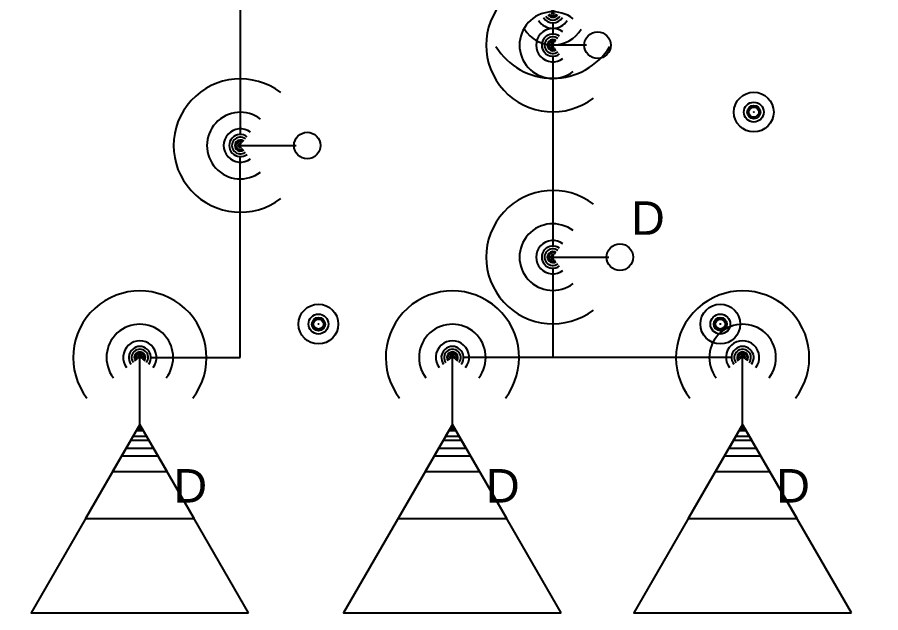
# Model space of a CAD drawing. Extents: x -17670 to 21732, y -105 to 1153.
# Drawn here: x -1451.9 to -1142.5, y -43.8 to 169.7 of the extents above; entities that cross this region are included whole.
import ezdxf

# ---------------------------------------------------------------- set-up
doc = ezdxf.new("R2010")
doc.units = 0
doc.header["$LTSCALE"] = 48
doc.header["$MEASUREMENT"] = 0
for name, color, linetype in [('F-SPRK-HEAD-N', 2, 'Continuous'), ('F-SPRK-HEAD-N @ 1 (1)', 2, 'Continuous'), ('F-SPRK-HEAD-N @ 1 (2)', 2, 'Continuous'), ('F-SPRK-HEAD-N @ 12', 2, 'Continuous'), ('F-SPRK-HEAD-N @ 128', 2, 'Continuous'), ('F-SPRK-HEAD-N @ 16', 2, 'Continuous'), ('F-SPRK-HEAD-N @ 192', 2, 'Continuous'), ('F-SPRK-HEAD-N @ 2', 2, 'Continuous'), ('F-SPRK-HEAD-N @ 24', 2, 'Continuous'), ('F-SPRK-HEAD-N @ 384', 2, 'Continuous'), ('F-SPRK-HEAD-N @ 4', 2, 'Continuous'), ('F-SPRK-HEAD-N @ 48', 2, 'Continuous'), ('F-SPRK-HEAD-N @ 64', 2, 'Continuous'), ('F-SPRK-HEAD-N @ 768', 2, 'Continuous'), ('F-SPRK-HEAD-N @ 8', 2, 'Continuous'), ('F-SPRK-HEAD-N @ 96', 2, 'Continuous'), ('F-SPRN-N', 1, 'Continuous'), ('F-SPRN-N @ 1 (1)', 1, 'Continuous'), ('F-SPRN-N @ 1 (2)', 1, 'Continuous'), ('F-SPRN-N @ 12', 1, 'Continuous'), ('F-SPRN-N @ 128', 1, 'Continuous'), ('F-SPRN-N @ 16', 1, 'Continuous'), ('F-SPRN-N @ 192', 1, 'Continuous'), ('F-SPRN-N @ 2', 1, 'Continuous'), ('F-SPRN-N @ 24', 1, 'Continuous'), ('F-SPRN-N @ 384', 1, 'Continuous'), ('F-SPRN-N @ 4', 1, 'Continuous'), ('F-SPRN-N @ 48', 1, 'Continuous'), ('F-SPRN-N @ 64', 1, 'Continuous'), ('F-SPRN-N @ 768', 1, 'Continuous'), ('F-SPRN-N @ 8', 1, 'Continuous'), ('F-SPRN-N @ 96', 1, 'Continuous')]:
    doc.layers.add(name, color=color, linetype=linetype)
doc.layers.add('G-ANNO-TEXT', color=70, linetype='Continuous', lineweight=0)
doc.styles.add('Arial', font='arial.ttf')

# ---------------------------------------------------------------- blocks, each defined once
blk = doc.blocks.new('*U27')
blk.add_circle((0, 0), 0.037109375)
blk = doc.blocks.new('*U1363')
at = {"layer": 'F-SPRK-HEAD-N @ 1 (1)'}
blk.add_blockref('*U27', (-1344.000000014936, 59.74280152299252), dxfattribs=at)
at = {"layer": 'F-SPRK-HEAD-N @ 1 (2)'}
blk.add_blockref('*U27', (-1344.000000014936, 59.74280152299252), dxfattribs=at)
at = {"layer": 'F-SPRK-HEAD-N @ 128', "xscale": 128, "yscale": 128, "zscale": 128}
blk.add_blockref('*U27', (-1492.000000014936, 123.7428015229925), dxfattribs=at)
at = {"layer": 'F-SPRK-HEAD-N @ 192', "xscale": 192, "yscale": 192, "zscale": 192}
blk.add_blockref('*U27', (-1344.000000014936, 59.74280152299252), dxfattribs=at)
at = {"layer": 'F-SPRK-HEAD-N @ 48', "xscale": 48, "yscale": 48, "zscale": 48}
blk.add_blockref('*U27', (-1344.000000014936, 59.74280152299252), dxfattribs=at)
at = {"layer": 'F-SPRK-HEAD-N @ 64', "xscale": 64, "yscale": 64, "zscale": 64}
blk.add_blockref('*U27', (-1344.000000014936, 59.74280152299252), dxfattribs=at)
at = {"layer": 'F-SPRK-HEAD-N @ 96', "xscale": 96, "yscale": 96, "zscale": 96}
blk.add_blockref('*U27', (-1344.000000014936, 59.74280152299252), dxfattribs=at)
blk = doc.blocks.new('*U1366')
at = {"layer": 'F-SPRK-HEAD-N @ 1 (1)'}
blk.add_blockref('*U27', (-1188.000000014936, 135.7428015229925), dxfattribs=at)
at = {"layer": 'F-SPRK-HEAD-N @ 1 (2)'}
blk.add_blockref('*U27', (-1188.000000014936, 135.7428015229925), dxfattribs=at)
at = {"layer": 'F-SPRK-HEAD-N @ 128', "xscale": 128, "yscale": 128, "zscale": 128}
blk.add_blockref('*U27', (-1236.000000014936, 83.74280152299252), dxfattribs=at)
at = {"layer": 'F-SPRK-HEAD-N @ 192', "xscale": 192, "yscale": 192, "zscale": 192}
blk.add_blockref('*U27', (-1188.000000014936, 135.7428015229925), dxfattribs=at)
at = {"layer": 'F-SPRK-HEAD-N @ 48', "xscale": 48, "yscale": 48, "zscale": 48}
blk.add_blockref('*U27', (-1188.000000014936, 135.7428015229925), dxfattribs=at)
at = {"layer": 'F-SPRK-HEAD-N @ 64', "xscale": 64, "yscale": 64, "zscale": 64}
blk.add_blockref('*U27', (-1188.000000014936, 135.7428015229925), dxfattribs=at)
at = {"layer": 'F-SPRK-HEAD-N @ 96', "xscale": 96, "yscale": 96, "zscale": 96}
blk.add_blockref('*U27', (-1188.000000014936, 135.7428015229925), dxfattribs=at)
blk = doc.blocks.new('*U1524')
at = {"layer": 'F-SPRK-HEAD-N @ 1 (1)'}
blk.add_blockref('*U27', (-1200.000000014936, 59.74280152299252), dxfattribs=at)
at = {"layer": 'F-SPRK-HEAD-N @ 1 (2)'}
blk.add_blockref('*U27', (-1200.000000014936, 59.74280152299252), dxfattribs=at)
at = {"layer": 'F-SPRK-HEAD-N @ 128', "xscale": 128, "yscale": 128, "zscale": 128}
blk.add_blockref('*U27', (-1348.000000014936, 123.7428015229925), dxfattribs=at)
at = {"layer": 'F-SPRK-HEAD-N @ 192', "xscale": 192, "yscale": 192, "zscale": 192}
blk.add_blockref('*U27', (-1200.000000014936, 59.74280152299252), dxfattribs=at)
at = {"layer": 'F-SPRK-HEAD-N @ 48', "xscale": 48, "yscale": 48, "zscale": 48}
blk.add_blockref('*U27', (-1200.000000014936, 59.74280152299252), dxfattribs=at)
at = {"layer": 'F-SPRK-HEAD-N @ 64', "xscale": 64, "yscale": 64, "zscale": 64}
blk.add_blockref('*U27', (-1200.000000014936, 59.74280152299252), dxfattribs=at)
at = {"layer": 'F-SPRK-HEAD-N @ 96', "xscale": 96, "yscale": 96, "zscale": 96}
blk.add_blockref('*U27', (-1200.000000014936, 59.74280152299252), dxfattribs=at)
blk = doc.blocks.new('*U1527')
at = {"layer": 'F-SPRK-HEAD-N @ 1 (1)'}
blk.add_blockref('*U27', (-1096.000000014936, 95.74280152299252), dxfattribs=at)
at = {"layer": 'F-SPRK-HEAD-N @ 1 (2)'}
blk.add_blockref('*U27', (-1096.000000014936, 95.74280152299252), dxfattribs=at)
at = {"layer": 'F-SPRK-HEAD-N @ 128', "xscale": 128, "yscale": 128, "zscale": 128}
blk.add_blockref('*U27', (-1244.000000014936, 159.7428015229925), dxfattribs=at)
at = {"layer": 'F-SPRK-HEAD-N @ 192', "xscale": 192, "yscale": 192, "zscale": 192}
blk.add_blockref('*U27', (-1096.000000014936, 95.74280152299252), dxfattribs=at)
at = {"layer": 'F-SPRK-HEAD-N @ 48', "xscale": 48, "yscale": 48, "zscale": 48}
blk.add_blockref('*U27', (-1096.000000014936, 95.74280152299252), dxfattribs=at)
at = {"layer": 'F-SPRK-HEAD-N @ 64', "xscale": 64, "yscale": 64, "zscale": 64}
blk.add_blockref('*U27', (-1096.000000014936, 95.74280152299252), dxfattribs=at)
at = {"layer": 'F-SPRK-HEAD-N @ 96', "xscale": 96, "yscale": 96, "zscale": 96}
blk.add_blockref('*U27', (-1096.000000014936, 95.74280152299252), dxfattribs=at)
blk = doc.blocks.new('*U12')
at = {"linetype": 'Continuous'}
blk.add_arc((0, 0), 0.03111555437015312, 232.5669694738212, 127.4330305261797, dxfattribs=at)
blk = doc.blocks.new('*U1550')
at = {"layer": 'F-SPRN-N @ 1 (1)', "rotation": 180}
blk.add_blockref('*U12', (-1260.000000014936, 159.7428015229925), dxfattribs=at)
at = {"layer": 'F-SPRN-N @ 1 (2)', "rotation": 180}
blk.add_blockref('*U12', (-1260.000000014936, 159.7428015229925), dxfattribs=at)
at = {"layer": 'F-SPRN-N @ 12', "xscale": 12, "yscale": 12, "zscale": 12, "rotation": 180}
blk.add_blockref('*U12', (-1260.000000014936, 159.7428015229925), dxfattribs=at)
at = {"layer": 'F-SPRN-N @ 128', "xscale": 128, "yscale": 128, "zscale": 128, "rotation": 180}
blk.add_blockref('*U12', (-1260.000000014936, 159.7428015229925), dxfattribs=at)
at = {"layer": 'F-SPRN-N @ 16', "xscale": 16, "yscale": 16, "zscale": 16, "rotation": 180}
blk.add_blockref('*U12', (-1260.000000014936, 159.7428015229925), dxfattribs=at)
at = {"layer": 'F-SPRN-N @ 192', "xscale": 192, "yscale": 192, "zscale": 192, "rotation": 180}
blk.add_blockref('*U12', (-1260.000000014936, 159.7428015229925), dxfattribs=at)
at = {"layer": 'F-SPRN-N @ 2', "xscale": 2, "yscale": 2, "zscale": 2, "rotation": 180}
blk.add_blockref('*U12', (-1260.000000014936, 159.7428015229925), dxfattribs=at)
at = {"layer": 'F-SPRN-N @ 24', "xscale": 24, "yscale": 24, "zscale": 24, "rotation": 180}
blk.add_blockref('*U12', (-1260.000000014936, 159.7428015229925), dxfattribs=at)
at = {"layer": 'F-SPRN-N @ 384', "xscale": 384, "yscale": 384, "zscale": 384, "rotation": 180}
blk.add_blockref('*U12', (-1260.000000014936, 159.7428015229925), dxfattribs=at)
at = {"layer": 'F-SPRN-N @ 4', "xscale": 4, "yscale": 4, "zscale": 4, "rotation": 180}
blk.add_blockref('*U12', (-1260.000000014936, 159.7428015229925), dxfattribs=at)
at = {"layer": 'F-SPRN-N @ 48', "xscale": 48, "yscale": 48, "zscale": 48, "rotation": 180}
blk.add_blockref('*U12', (-1260.000000014936, 159.7428015229925), dxfattribs=at)
at = {"layer": 'F-SPRN-N @ 64', "xscale": 64, "yscale": 64, "zscale": 64, "rotation": 180}
blk.add_blockref('*U12', (-1260.000000014936, 159.7428015229925), dxfattribs=at)
at = {"layer": 'F-SPRN-N @ 768', "xscale": 768, "yscale": 768, "zscale": 768, "rotation": 180}
blk.add_blockref('*U12', (-1260.000000014936, 159.7428015229925), dxfattribs=at)
at = {"layer": 'F-SPRN-N @ 8', "xscale": 8, "yscale": 8, "zscale": 8, "rotation": 180}
blk.add_blockref('*U12', (-1260.000000014936, 159.7428015229925), dxfattribs=at)
at = {"layer": 'F-SPRN-N @ 96', "xscale": 96, "yscale": 96, "zscale": 96, "rotation": 180}
blk.add_blockref('*U12', (-1260.000000014936, 159.7428015229925), dxfattribs=at)
blk = doc.blocks.new('*U1551')
at = {"layer": 'F-SPRN-N @ 1 (1)', "rotation": 180}
blk.add_blockref('*U12', (-1260.000000014936, 83.74280152299252), dxfattribs=at)
at = {"layer": 'F-SPRN-N @ 1 (2)', "rotation": 180}
blk.add_blockref('*U12', (-1260.000000014936, 83.74280152299252), dxfattribs=at)
at = {"layer": 'F-SPRN-N @ 12', "xscale": 12, "yscale": 12, "zscale": 12, "rotation": 180}
blk.add_blockref('*U12', (-1260.000000014936, 83.74280152299252), dxfattribs=at)
at = {"layer": 'F-SPRN-N @ 128', "xscale": 128, "yscale": 128, "zscale": 128, "rotation": 180}
blk.add_blockref('*U12', (-1260.000000014936, 83.74280152299252), dxfattribs=at)
at = {"layer": 'F-SPRN-N @ 16', "xscale": 16, "yscale": 16, "zscale": 16, "rotation": 180}
blk.add_blockref('*U12', (-1260.000000014936, 83.74280152299252), dxfattribs=at)
at = {"layer": 'F-SPRN-N @ 192', "xscale": 192, "yscale": 192, "zscale": 192, "rotation": 180}
blk.add_blockref('*U12', (-1260.000000014936, 83.74280152299252), dxfattribs=at)
at = {"layer": 'F-SPRN-N @ 2', "xscale": 2, "yscale": 2, "zscale": 2, "rotation": 180}
blk.add_blockref('*U12', (-1260.000000014936, 83.74280152299252), dxfattribs=at)
at = {"layer": 'F-SPRN-N @ 24', "xscale": 24, "yscale": 24, "zscale": 24, "rotation": 180}
blk.add_blockref('*U12', (-1260.000000014936, 83.74280152299252), dxfattribs=at)
at = {"layer": 'F-SPRN-N @ 384', "xscale": 384, "yscale": 384, "zscale": 384, "rotation": 180}
blk.add_blockref('*U12', (-1260.000000014936, 83.74280152299252), dxfattribs=at)
at = {"layer": 'F-SPRN-N @ 4', "xscale": 4, "yscale": 4, "zscale": 4, "rotation": 180}
blk.add_blockref('*U12', (-1260.000000014936, 83.74280152299252), dxfattribs=at)
at = {"layer": 'F-SPRN-N @ 48', "xscale": 48, "yscale": 48, "zscale": 48, "rotation": 180}
blk.add_blockref('*U12', (-1260.000000014936, 83.74280152299252), dxfattribs=at)
at = {"layer": 'F-SPRN-N @ 64', "xscale": 64, "yscale": 64, "zscale": 64, "rotation": 180}
blk.add_blockref('*U12', (-1260.000000014936, 83.74280152299252), dxfattribs=at)
at = {"layer": 'F-SPRN-N @ 768', "xscale": 768, "yscale": 768, "zscale": 768, "rotation": 180}
blk.add_blockref('*U12', (-1260.000000014936, 83.74280152299252), dxfattribs=at)
at = {"layer": 'F-SPRN-N @ 8', "xscale": 8, "yscale": 8, "zscale": 8, "rotation": 180}
blk.add_blockref('*U12', (-1260.000000014936, 83.74280152299252), dxfattribs=at)
at = {"layer": 'F-SPRN-N @ 96', "xscale": 96, "yscale": 96, "zscale": 96, "rotation": 180}
blk.add_blockref('*U12', (-1260.000000014936, 83.74280152299252), dxfattribs=at)
blk = doc.blocks.new('*U40')
for start, end in [(121.274325396742, 238.7256746032579), (301.4341766631704, 58.56582333682955)]:
    blk.add_arc((0, 0), 0.03111555437015312, start, end)
blk = doc.blocks.new('*U1552')
at = {"layer": 'F-SPRN-N @ 1 (1)', "rotation": 270}
blk.add_blockref('*U40', (-1260.000000014936, 171.7428015229925), dxfattribs=at)
at = {"layer": 'F-SPRN-N @ 1 (2)', "rotation": 270}
blk.add_blockref('*U40', (-1260.000000014936, 171.7428015229925), dxfattribs=at)
at = {"layer": 'F-SPRN-N @ 12', "xscale": 12, "yscale": 12, "zscale": 12, "rotation": 270}
blk.add_blockref('*U40', (-1260.000000014936, 171.7428015229925), dxfattribs=at)
at = {"layer": 'F-SPRN-N @ 128', "xscale": 128, "yscale": 128, "zscale": 128, "rotation": 270}
blk.add_blockref('*U40', (-1260.000000014936, 171.7428015229925), dxfattribs=at)
at = {"layer": 'F-SPRN-N @ 16', "xscale": 16, "yscale": 16, "zscale": 16, "rotation": 270}
blk.add_blockref('*U40', (-1260.000000014936, 171.7428015229925), dxfattribs=at)
at = {"layer": 'F-SPRN-N @ 192', "xscale": 192, "yscale": 192, "zscale": 192, "rotation": 270}
blk.add_blockref('*U40', (-1260.000000014936, 171.7428015229925), dxfattribs=at)
at = {"layer": 'F-SPRN-N @ 2', "xscale": 2, "yscale": 2, "zscale": 2, "rotation": 270}
blk.add_blockref('*U40', (-1260.000000014936, 171.7428015229925), dxfattribs=at)
at = {"layer": 'F-SPRN-N @ 24', "xscale": 24, "yscale": 24, "zscale": 24, "rotation": 270}
blk.add_blockref('*U40', (-1260.000000014936, 171.7428015229925), dxfattribs=at)
at = {"layer": 'F-SPRN-N @ 384', "xscale": 384, "yscale": 384, "zscale": 384, "rotation": 270}
blk.add_blockref('*U40', (-1260.000000014936, 171.7428015229925), dxfattribs=at)
at = {"layer": 'F-SPRN-N @ 4', "xscale": 4, "yscale": 4, "zscale": 4, "rotation": 270}
blk.add_blockref('*U40', (-1260.000000014936, 171.7428015229925), dxfattribs=at)
at = {"layer": 'F-SPRN-N @ 48', "xscale": 48, "yscale": 48, "zscale": 48, "rotation": 270}
blk.add_blockref('*U40', (-1260.000000014936, 171.7428015229925), dxfattribs=at)
at = {"layer": 'F-SPRN-N @ 64', "xscale": 64, "yscale": 64, "zscale": 64, "rotation": 270}
blk.add_blockref('*U40', (-1260.000000014936, 171.7428015229925), dxfattribs=at)
at = {"layer": 'F-SPRN-N @ 768', "xscale": 768, "yscale": 768, "zscale": 768, "rotation": 270}
blk.add_blockref('*U40', (-1260.000000014936, 171.7428015229925), dxfattribs=at)
at = {"layer": 'F-SPRN-N @ 8', "xscale": 8, "yscale": 8, "zscale": 8, "rotation": 270}
blk.add_blockref('*U40', (-1260.000000014936, 171.7428015229925), dxfattribs=at)
at = {"layer": 'F-SPRN-N @ 96', "xscale": 96, "yscale": 96, "zscale": 96, "rotation": 270}
blk.add_blockref('*U40', (-1260.000000014936, 171.7428015229925), dxfattribs=at)
blk = doc.blocks.new('*U1563')
at = {"layer": 'F-SPRN-N @ 1 (1)', "rotation": 180}
blk.add_blockref('*U12', (-1372.000000014936, 123.7428015229925), dxfattribs=at)
at = {"layer": 'F-SPRN-N @ 1 (2)', "rotation": 180}
blk.add_blockref('*U12', (-1372.000000014936, 123.7428015229925), dxfattribs=at)
at = {"layer": 'F-SPRN-N @ 12', "xscale": 12, "yscale": 12, "zscale": 12, "rotation": 180}
blk.add_blockref('*U12', (-1372.000000014936, 123.7428015229925), dxfattribs=at)
at = {"layer": 'F-SPRN-N @ 128', "xscale": 128, "yscale": 128, "zscale": 128, "rotation": 180}
blk.add_blockref('*U12', (-1372.000000014936, 123.7428015229925), dxfattribs=at)
at = {"layer": 'F-SPRN-N @ 16', "xscale": 16, "yscale": 16, "zscale": 16, "rotation": 180}
blk.add_blockref('*U12', (-1372.000000014936, 123.7428015229925), dxfattribs=at)
at = {"layer": 'F-SPRN-N @ 192', "xscale": 192, "yscale": 192, "zscale": 192, "rotation": 180}
blk.add_blockref('*U12', (-1372.000000014936, 123.7428015229925), dxfattribs=at)
at = {"layer": 'F-SPRN-N @ 2', "xscale": 2, "yscale": 2, "zscale": 2, "rotation": 180}
blk.add_blockref('*U12', (-1372.000000014936, 123.7428015229925), dxfattribs=at)
at = {"layer": 'F-SPRN-N @ 24', "xscale": 24, "yscale": 24, "zscale": 24, "rotation": 180}
blk.add_blockref('*U12', (-1372.000000014936, 123.7428015229925), dxfattribs=at)
at = {"layer": 'F-SPRN-N @ 384', "xscale": 384, "yscale": 384, "zscale": 384, "rotation": 180}
blk.add_blockref('*U12', (-1372.000000014936, 123.7428015229925), dxfattribs=at)
at = {"layer": 'F-SPRN-N @ 4', "xscale": 4, "yscale": 4, "zscale": 4, "rotation": 180}
blk.add_blockref('*U12', (-1372.000000014936, 123.7428015229925), dxfattribs=at)
at = {"layer": 'F-SPRN-N @ 48', "xscale": 48, "yscale": 48, "zscale": 48, "rotation": 180}
blk.add_blockref('*U12', (-1372.000000014936, 123.7428015229925), dxfattribs=at)
at = {"layer": 'F-SPRN-N @ 64', "xscale": 64, "yscale": 64, "zscale": 64, "rotation": 180}
blk.add_blockref('*U12', (-1372.000000014936, 123.7428015229925), dxfattribs=at)
at = {"layer": 'F-SPRN-N @ 768', "xscale": 768, "yscale": 768, "zscale": 768, "rotation": 180}
blk.add_blockref('*U12', (-1372.000000014936, 123.7428015229925), dxfattribs=at)
at = {"layer": 'F-SPRN-N @ 8', "xscale": 8, "yscale": 8, "zscale": 8, "rotation": 180}
blk.add_blockref('*U12', (-1372.000000014936, 123.7428015229925), dxfattribs=at)
at = {"layer": 'F-SPRN-N @ 96', "xscale": 96, "yscale": 96, "zscale": 96, "rotation": 180}
blk.add_blockref('*U12', (-1372.000000014936, 123.7428015229925), dxfattribs=at)
blk = doc.blocks.new('*U32')
blk.add_lwpolyline([(0.05074286410417864, -0.08788921875), (0, 0), (-0.05074286410417864, -0.08788921875)], close=True)
blk = doc.blocks.new('*U1605')
at = {"layer": 'F-SPRK-HEAD-N @ 1 (1)'}
blk.add_blockref('*U32', (-1408.000000014936, 23.74280152299252), dxfattribs=at)
at = {"layer": 'F-SPRK-HEAD-N @ 1 (2)'}
blk.add_blockref('*U32', (-1408.000000014936, 23.74280152299252), dxfattribs=at)
at = {"layer": 'F-SPRK-HEAD-N @ 12', "xscale": 12, "yscale": 12, "zscale": 12}
blk.add_blockref('*U32', (-1408.000000014936, 23.74280152299252), dxfattribs=at)
at = {"layer": 'F-SPRK-HEAD-N @ 128', "xscale": 128, "yscale": 128, "zscale": 128}
blk.add_blockref('*U32', (-1408.000000014936, 23.74280152299252), dxfattribs=at)
at = {"layer": 'F-SPRK-HEAD-N @ 16', "xscale": 16, "yscale": 16, "zscale": 16}
blk.add_blockref('*U32', (-1408.000000014936, 23.74280152299252), dxfattribs=at)
at = {"layer": 'F-SPRK-HEAD-N @ 192', "xscale": 192, "yscale": 192, "zscale": 192}
blk.add_blockref('*U32', (-1408.000000014936, 23.74280152299252), dxfattribs=at)
at = {"layer": 'F-SPRK-HEAD-N @ 2', "xscale": 2, "yscale": 2, "zscale": 2}
blk.add_blockref('*U32', (-1408.000000014936, 23.74280152299252), dxfattribs=at)
at = {"layer": 'F-SPRK-HEAD-N @ 24', "xscale": 24, "yscale": 24, "zscale": 24}
blk.add_blockref('*U32', (-1408.000000014936, 23.74280152299252), dxfattribs=at)
at = {"layer": 'F-SPRK-HEAD-N @ 384', "xscale": 384, "yscale": 384, "zscale": 384}
blk.add_blockref('*U32', (-1408.000000014936, 23.74280152299252), dxfattribs=at)
at = {"layer": 'F-SPRK-HEAD-N @ 4', "xscale": 4, "yscale": 4, "zscale": 4}
blk.add_blockref('*U32', (-1408.000000014936, 23.74280152299252), dxfattribs=at)
at = {"layer": 'F-SPRK-HEAD-N @ 48', "xscale": 48, "yscale": 48, "zscale": 48}
blk.add_blockref('*U32', (-1408.000000014936, 23.74280152299252), dxfattribs=at)
at = {"layer": 'F-SPRK-HEAD-N @ 64', "xscale": 64, "yscale": 64, "zscale": 64}
blk.add_blockref('*U32', (-1408.000000014936, 23.74280152299252), dxfattribs=at)
at = {"layer": 'F-SPRK-HEAD-N @ 768', "xscale": 768, "yscale": 768, "zscale": 768}
blk.add_blockref('*U32', (-1408.000000014936, 23.74280152299252), dxfattribs=at)
at = {"layer": 'F-SPRK-HEAD-N @ 8', "xscale": 8, "yscale": 8, "zscale": 8}
blk.add_blockref('*U32', (-1408.000000014936, 23.74280152299252), dxfattribs=at)
at = {"layer": 'F-SPRK-HEAD-N @ 96', "xscale": 96, "yscale": 96, "zscale": 96}
blk.add_blockref('*U32', (-1408.000000014936, 23.74280152299252), dxfattribs=at)
blk = doc.blocks.new('*U1606')
at = {"layer": 'F-SPRK-HEAD-N @ 1 (1)'}
blk.add_blockref('*U32', (-1296.000000014936, 23.74280152299252), dxfattribs=at)
at = {"layer": 'F-SPRK-HEAD-N @ 1 (2)'}
blk.add_blockref('*U32', (-1296.000000014936, 23.74280152299252), dxfattribs=at)
at = {"layer": 'F-SPRK-HEAD-N @ 12', "xscale": 12, "yscale": 12, "zscale": 12}
blk.add_blockref('*U32', (-1296.000000014936, 23.74280152299252), dxfattribs=at)
at = {"layer": 'F-SPRK-HEAD-N @ 128', "xscale": 128, "yscale": 128, "zscale": 128}
blk.add_blockref('*U32', (-1296.000000014936, 23.74280152299252), dxfattribs=at)
at = {"layer": 'F-SPRK-HEAD-N @ 16', "xscale": 16, "yscale": 16, "zscale": 16}
blk.add_blockref('*U32', (-1296.000000014936, 23.74280152299252), dxfattribs=at)
at = {"layer": 'F-SPRK-HEAD-N @ 192', "xscale": 192, "yscale": 192, "zscale": 192}
blk.add_blockref('*U32', (-1296.000000014936, 23.74280152299252), dxfattribs=at)
at = {"layer": 'F-SPRK-HEAD-N @ 2', "xscale": 2, "yscale": 2, "zscale": 2}
blk.add_blockref('*U32', (-1296.000000014936, 23.74280152299252), dxfattribs=at)
at = {"layer": 'F-SPRK-HEAD-N @ 24', "xscale": 24, "yscale": 24, "zscale": 24}
blk.add_blockref('*U32', (-1296.000000014936, 23.74280152299252), dxfattribs=at)
at = {"layer": 'F-SPRK-HEAD-N @ 384', "xscale": 384, "yscale": 384, "zscale": 384}
blk.add_blockref('*U32', (-1296.000000014936, 23.74280152299252), dxfattribs=at)
at = {"layer": 'F-SPRK-HEAD-N @ 4', "xscale": 4, "yscale": 4, "zscale": 4}
blk.add_blockref('*U32', (-1296.000000014936, 23.74280152299252), dxfattribs=at)
at = {"layer": 'F-SPRK-HEAD-N @ 48', "xscale": 48, "yscale": 48, "zscale": 48}
blk.add_blockref('*U32', (-1296.000000014936, 23.74280152299252), dxfattribs=at)
at = {"layer": 'F-SPRK-HEAD-N @ 64', "xscale": 64, "yscale": 64, "zscale": 64}
blk.add_blockref('*U32', (-1296.000000014936, 23.74280152299252), dxfattribs=at)
at = {"layer": 'F-SPRK-HEAD-N @ 768', "xscale": 768, "yscale": 768, "zscale": 768}
blk.add_blockref('*U32', (-1296.000000014936, 23.74280152299252), dxfattribs=at)
at = {"layer": 'F-SPRK-HEAD-N @ 8', "xscale": 8, "yscale": 8, "zscale": 8}
blk.add_blockref('*U32', (-1296.000000014936, 23.74280152299252), dxfattribs=at)
at = {"layer": 'F-SPRK-HEAD-N @ 96', "xscale": 96, "yscale": 96, "zscale": 96}
blk.add_blockref('*U32', (-1296.000000014936, 23.74280152299252), dxfattribs=at)
blk = doc.blocks.new('*U1607')
at = {"layer": 'F-SPRK-HEAD-N @ 1 (1)'}
blk.add_blockref('*U32', (-1192.000000014936, 23.74280152299252), dxfattribs=at)
at = {"layer": 'F-SPRK-HEAD-N @ 1 (2)'}
blk.add_blockref('*U32', (-1192.000000014936, 23.74280152299252), dxfattribs=at)
at = {"layer": 'F-SPRK-HEAD-N @ 12', "xscale": 12, "yscale": 12, "zscale": 12}
blk.add_blockref('*U32', (-1192.000000014936, 23.74280152299252), dxfattribs=at)
at = {"layer": 'F-SPRK-HEAD-N @ 128', "xscale": 128, "yscale": 128, "zscale": 128}
blk.add_blockref('*U32', (-1192.000000014936, 23.74280152299252), dxfattribs=at)
at = {"layer": 'F-SPRK-HEAD-N @ 16', "xscale": 16, "yscale": 16, "zscale": 16}
blk.add_blockref('*U32', (-1192.000000014936, 23.74280152299252), dxfattribs=at)
at = {"layer": 'F-SPRK-HEAD-N @ 192', "xscale": 192, "yscale": 192, "zscale": 192}
blk.add_blockref('*U32', (-1192.000000014936, 23.74280152299252), dxfattribs=at)
at = {"layer": 'F-SPRK-HEAD-N @ 2', "xscale": 2, "yscale": 2, "zscale": 2}
blk.add_blockref('*U32', (-1192.000000014936, 23.74280152299252), dxfattribs=at)
at = {"layer": 'F-SPRK-HEAD-N @ 24', "xscale": 24, "yscale": 24, "zscale": 24}
blk.add_blockref('*U32', (-1192.000000014936, 23.74280152299252), dxfattribs=at)
at = {"layer": 'F-SPRK-HEAD-N @ 384', "xscale": 384, "yscale": 384, "zscale": 384}
blk.add_blockref('*U32', (-1192.000000014936, 23.74280152299252), dxfattribs=at)
at = {"layer": 'F-SPRK-HEAD-N @ 4', "xscale": 4, "yscale": 4, "zscale": 4}
blk.add_blockref('*U32', (-1192.000000014936, 23.74280152299252), dxfattribs=at)
at = {"layer": 'F-SPRK-HEAD-N @ 48', "xscale": 48, "yscale": 48, "zscale": 48}
blk.add_blockref('*U32', (-1192.000000014936, 23.74280152299252), dxfattribs=at)
at = {"layer": 'F-SPRK-HEAD-N @ 64', "xscale": 64, "yscale": 64, "zscale": 64}
blk.add_blockref('*U32', (-1192.000000014936, 23.74280152299252), dxfattribs=at)
at = {"layer": 'F-SPRK-HEAD-N @ 768', "xscale": 768, "yscale": 768, "zscale": 768}
blk.add_blockref('*U32', (-1192.000000014936, 23.74280152299252), dxfattribs=at)
at = {"layer": 'F-SPRK-HEAD-N @ 8', "xscale": 8, "yscale": 8, "zscale": 8}
blk.add_blockref('*U32', (-1192.000000014936, 23.74280152299252), dxfattribs=at)
at = {"layer": 'F-SPRK-HEAD-N @ 96', "xscale": 96, "yscale": 96, "zscale": 96}
blk.add_blockref('*U32', (-1192.000000014936, 23.74280152299252), dxfattribs=at)
blk = doc.blocks.new('*U1609')
at = {"layer": 'F-SPRN-N @ 1 (1)', "rotation": 89.99999999999999}
blk.add_blockref('*U12', (-1296.000000014936, 47.74280152299252), dxfattribs=at)
at = {"layer": 'F-SPRN-N @ 1 (2)', "rotation": 89.99999999999999}
blk.add_blockref('*U12', (-1296.000000014936, 47.74280152299252), dxfattribs=at)
at = {"layer": 'F-SPRN-N @ 12', "xscale": 12, "yscale": 12, "zscale": 12, "rotation": 89.99999999999999}
blk.add_blockref('*U12', (-1296.000000014936, 47.74280152299252), dxfattribs=at)
at = {"layer": 'F-SPRN-N @ 128', "xscale": 128, "yscale": 128, "zscale": 128, "rotation": 89.99999999999999}
blk.add_blockref('*U12', (-1296.000000014936, 47.74280152299252), dxfattribs=at)
at = {"layer": 'F-SPRN-N @ 16', "xscale": 16, "yscale": 16, "zscale": 16, "rotation": 89.99999999999999}
blk.add_blockref('*U12', (-1296.000000014936, 47.74280152299252), dxfattribs=at)
at = {"layer": 'F-SPRN-N @ 192', "xscale": 192, "yscale": 192, "zscale": 192, "rotation": 89.99999999999999}
blk.add_blockref('*U12', (-1296.000000014936, 47.74280152299252), dxfattribs=at)
at = {"layer": 'F-SPRN-N @ 2', "xscale": 2, "yscale": 2, "zscale": 2, "rotation": 89.99999999999999}
blk.add_blockref('*U12', (-1296.000000014936, 47.74280152299252), dxfattribs=at)
at = {"layer": 'F-SPRN-N @ 24', "xscale": 24, "yscale": 24, "zscale": 24, "rotation": 89.99999999999999}
blk.add_blockref('*U12', (-1296.000000014936, 47.74280152299252), dxfattribs=at)
at = {"layer": 'F-SPRN-N @ 384', "xscale": 384, "yscale": 384, "zscale": 384, "rotation": 89.99999999999999}
blk.add_blockref('*U12', (-1296.000000014936, 47.74280152299252), dxfattribs=at)
at = {"layer": 'F-SPRN-N @ 4', "xscale": 4, "yscale": 4, "zscale": 4, "rotation": 89.99999999999999}
blk.add_blockref('*U12', (-1296.000000014936, 47.74280152299252), dxfattribs=at)
at = {"layer": 'F-SPRN-N @ 48', "xscale": 48, "yscale": 48, "zscale": 48, "rotation": 89.99999999999999}
blk.add_blockref('*U12', (-1296.000000014936, 47.74280152299252), dxfattribs=at)
at = {"layer": 'F-SPRN-N @ 64', "xscale": 64, "yscale": 64, "zscale": 64, "rotation": 89.99999999999999}
blk.add_blockref('*U12', (-1296.000000014936, 47.74280152299252), dxfattribs=at)
at = {"layer": 'F-SPRN-N @ 768', "xscale": 768, "yscale": 768, "zscale": 768, "rotation": 89.99999999999999}
blk.add_blockref('*U12', (-1296.000000014936, 47.74280152299252), dxfattribs=at)
at = {"layer": 'F-SPRN-N @ 8', "xscale": 8, "yscale": 8, "zscale": 8, "rotation": 89.99999999999999}
blk.add_blockref('*U12', (-1296.000000014936, 47.74280152299252), dxfattribs=at)
at = {"layer": 'F-SPRN-N @ 96', "xscale": 96, "yscale": 96, "zscale": 96, "rotation": 89.99999999999999}
blk.add_blockref('*U12', (-1296.000000014936, 47.74280152299252), dxfattribs=at)
blk = doc.blocks.new('*U1610')
at = {"layer": 'F-SPRN-N @ 1 (1)', "rotation": 89.99999999999999}
blk.add_blockref('*U12', (-1408.000000014936, 47.74280152299252), dxfattribs=at)
at = {"layer": 'F-SPRN-N @ 1 (2)', "rotation": 89.99999999999999}
blk.add_blockref('*U12', (-1408.000000014936, 47.74280152299252), dxfattribs=at)
at = {"layer": 'F-SPRN-N @ 12', "xscale": 12, "yscale": 12, "zscale": 12, "rotation": 89.99999999999999}
blk.add_blockref('*U12', (-1408.000000014936, 47.74280152299252), dxfattribs=at)
at = {"layer": 'F-SPRN-N @ 128', "xscale": 128, "yscale": 128, "zscale": 128, "rotation": 89.99999999999999}
blk.add_blockref('*U12', (-1408.000000014936, 47.74280152299252), dxfattribs=at)
at = {"layer": 'F-SPRN-N @ 16', "xscale": 16, "yscale": 16, "zscale": 16, "rotation": 89.99999999999999}
blk.add_blockref('*U12', (-1408.000000014936, 47.74280152299252), dxfattribs=at)
at = {"layer": 'F-SPRN-N @ 192', "xscale": 192, "yscale": 192, "zscale": 192, "rotation": 89.99999999999999}
blk.add_blockref('*U12', (-1408.000000014936, 47.74280152299252), dxfattribs=at)
at = {"layer": 'F-SPRN-N @ 2', "xscale": 2, "yscale": 2, "zscale": 2, "rotation": 89.99999999999999}
blk.add_blockref('*U12', (-1408.000000014936, 47.74280152299252), dxfattribs=at)
at = {"layer": 'F-SPRN-N @ 24', "xscale": 24, "yscale": 24, "zscale": 24, "rotation": 89.99999999999999}
blk.add_blockref('*U12', (-1408.000000014936, 47.74280152299252), dxfattribs=at)
at = {"layer": 'F-SPRN-N @ 384', "xscale": 384, "yscale": 384, "zscale": 384, "rotation": 89.99999999999999}
blk.add_blockref('*U12', (-1408.000000014936, 47.74280152299252), dxfattribs=at)
at = {"layer": 'F-SPRN-N @ 4', "xscale": 4, "yscale": 4, "zscale": 4, "rotation": 89.99999999999999}
blk.add_blockref('*U12', (-1408.000000014936, 47.74280152299252), dxfattribs=at)
at = {"layer": 'F-SPRN-N @ 48', "xscale": 48, "yscale": 48, "zscale": 48, "rotation": 89.99999999999999}
blk.add_blockref('*U12', (-1408.000000014936, 47.74280152299252), dxfattribs=at)
at = {"layer": 'F-SPRN-N @ 64', "xscale": 64, "yscale": 64, "zscale": 64, "rotation": 89.99999999999999}
blk.add_blockref('*U12', (-1408.000000014936, 47.74280152299252), dxfattribs=at)
at = {"layer": 'F-SPRN-N @ 768', "xscale": 768, "yscale": 768, "zscale": 768, "rotation": 89.99999999999999}
blk.add_blockref('*U12', (-1408.000000014936, 47.74280152299252), dxfattribs=at)
at = {"layer": 'F-SPRN-N @ 8', "xscale": 8, "yscale": 8, "zscale": 8, "rotation": 89.99999999999999}
blk.add_blockref('*U12', (-1408.000000014936, 47.74280152299252), dxfattribs=at)
at = {"layer": 'F-SPRN-N @ 96', "xscale": 96, "yscale": 96, "zscale": 96, "rotation": 89.99999999999999}
blk.add_blockref('*U12', (-1408.000000014936, 47.74280152299252), dxfattribs=at)
blk = doc.blocks.new('*U1611')
at = {"layer": 'F-SPRN-N @ 1 (1)', "rotation": 89.99999999999999}
blk.add_blockref('*U12', (-1192.000000014936, 47.74280152299252), dxfattribs=at)
at = {"layer": 'F-SPRN-N @ 1 (2)', "rotation": 89.99999999999999}
blk.add_blockref('*U12', (-1192.000000014936, 47.74280152299252), dxfattribs=at)
at = {"layer": 'F-SPRN-N @ 12', "xscale": 12, "yscale": 12, "zscale": 12, "rotation": 89.99999999999999}
blk.add_blockref('*U12', (-1192.000000014936, 47.74280152299252), dxfattribs=at)
at = {"layer": 'F-SPRN-N @ 128', "xscale": 128, "yscale": 128, "zscale": 128, "rotation": 89.99999999999999}
blk.add_blockref('*U12', (-1192.000000014936, 47.74280152299252), dxfattribs=at)
at = {"layer": 'F-SPRN-N @ 16', "xscale": 16, "yscale": 16, "zscale": 16, "rotation": 89.99999999999999}
blk.add_blockref('*U12', (-1192.000000014936, 47.74280152299252), dxfattribs=at)
at = {"layer": 'F-SPRN-N @ 192', "xscale": 192, "yscale": 192, "zscale": 192, "rotation": 89.99999999999999}
blk.add_blockref('*U12', (-1192.000000014936, 47.74280152299252), dxfattribs=at)
at = {"layer": 'F-SPRN-N @ 2', "xscale": 2, "yscale": 2, "zscale": 2, "rotation": 89.99999999999999}
blk.add_blockref('*U12', (-1192.000000014936, 47.74280152299252), dxfattribs=at)
at = {"layer": 'F-SPRN-N @ 24', "xscale": 24, "yscale": 24, "zscale": 24, "rotation": 89.99999999999999}
blk.add_blockref('*U12', (-1192.000000014936, 47.74280152299252), dxfattribs=at)
at = {"layer": 'F-SPRN-N @ 384', "xscale": 384, "yscale": 384, "zscale": 384, "rotation": 89.99999999999999}
blk.add_blockref('*U12', (-1192.000000014936, 47.74280152299252), dxfattribs=at)
at = {"layer": 'F-SPRN-N @ 4', "xscale": 4, "yscale": 4, "zscale": 4, "rotation": 89.99999999999999}
blk.add_blockref('*U12', (-1192.000000014936, 47.74280152299252), dxfattribs=at)
at = {"layer": 'F-SPRN-N @ 48', "xscale": 48, "yscale": 48, "zscale": 48, "rotation": 89.99999999999999}
blk.add_blockref('*U12', (-1192.000000014936, 47.74280152299252), dxfattribs=at)
at = {"layer": 'F-SPRN-N @ 64', "xscale": 64, "yscale": 64, "zscale": 64, "rotation": 89.99999999999999}
blk.add_blockref('*U12', (-1192.000000014936, 47.74280152299252), dxfattribs=at)
at = {"layer": 'F-SPRN-N @ 768', "xscale": 768, "yscale": 768, "zscale": 768, "rotation": 89.99999999999999}
blk.add_blockref('*U12', (-1192.000000014936, 47.74280152299252), dxfattribs=at)
at = {"layer": 'F-SPRN-N @ 8', "xscale": 8, "yscale": 8, "zscale": 8, "rotation": 89.99999999999999}
blk.add_blockref('*U12', (-1192.000000014936, 47.74280152299252), dxfattribs=at)
at = {"layer": 'F-SPRN-N @ 96', "xscale": 96, "yscale": 96, "zscale": 96, "rotation": 89.99999999999999}
blk.add_blockref('*U12', (-1192.000000014936, 47.74280152299252), dxfattribs=at)

msp = doc.modelspace()

# ---------------------------------------------------------------- linework, layer by layer
at = {"layer": 'F-SPRN-N'}
for p, q in [((-1372.000000014936, 263.7428015229925), (-1372.000000014936, 127.7428015229925)), ((-1260.000000014936, 167.7428015229925), (-1260.000000014936, 163.7428015229925)), ((-1248.000000014936, 159.7428015229925), (-1260.000000014936, 159.7428015229925)), ((-1260.000000014936, 155.7428015229925), (-1260.000000014936, 87.74280152299252)), ((-1372.000000014936, 123.7428015229925), (-1352.000000014936, 123.7428015229925)), ((-1372.000000014936, 47.74280152299252), (-1372.000000014936, 119.7428015229925)), ((-1260.000000014936, 83.74280152299252), (-1240.000000014936, 83.74280152299252)), ((-1260.000000014936, 79.74280152299252), (-1260.000000014936, 47.74280152299252)), ((-1408.000000014936, 23.74280152299252), (-1408.000000014936, 47.74280152299252)), ((-1404.000000014936, 47.74280152299252), (-1372.000000014936, 47.74280152299252)), ((-1296.000000014936, 23.74280152299252), (-1296.000000014936, 47.74280152299252)), ((-1196.000000014936, 47.74280152299252), (-1292.000000014936, 47.74280152299252)), ((-1192.000000014936, 23.74280152299252), (-1192.000000014936, 47.74280152299252))]:
    msp.add_line(p, q, dxfattribs=at)

# ---------------------------------------------------------------- block references
at = {"layer": 'F-SPRK-HEAD-N'}
for name in ['*U1527', '*U1366', '*U1363', '*U1524', '*U1605', '*U1606', '*U1607']:
    msp.add_blockref(name, (0, 0), dxfattribs=at)
at = {"layer": 'F-SPRN-N'}
for name in ['*U1552', '*U1550', '*U1563', '*U1551', '*U1610', '*U1609', '*U1611']:
    msp.add_blockref(name, (0, 0), dxfattribs=at)

# ---------------------------------------------------------------- texts
at = {"layer": 'G-ANNO-TEXT', "char_height": 12, "attachment_point": 1, "style": 'Arial'}
for insert in [(-1232.000000014936, 103.7428015229925), (-1396.000000014936, 7.742801522992522), (-1284.000000014936, 7.742801522992522), (-1180.000000014936, 7.742801522992522)]:
    msp.add_mtext_dynamic_manual_height_columns('D', width=72, gutter_width=60, heights=[0], dxfattribs=dict(at, insert=insert))

doc.saveas('drawing.dxf')
